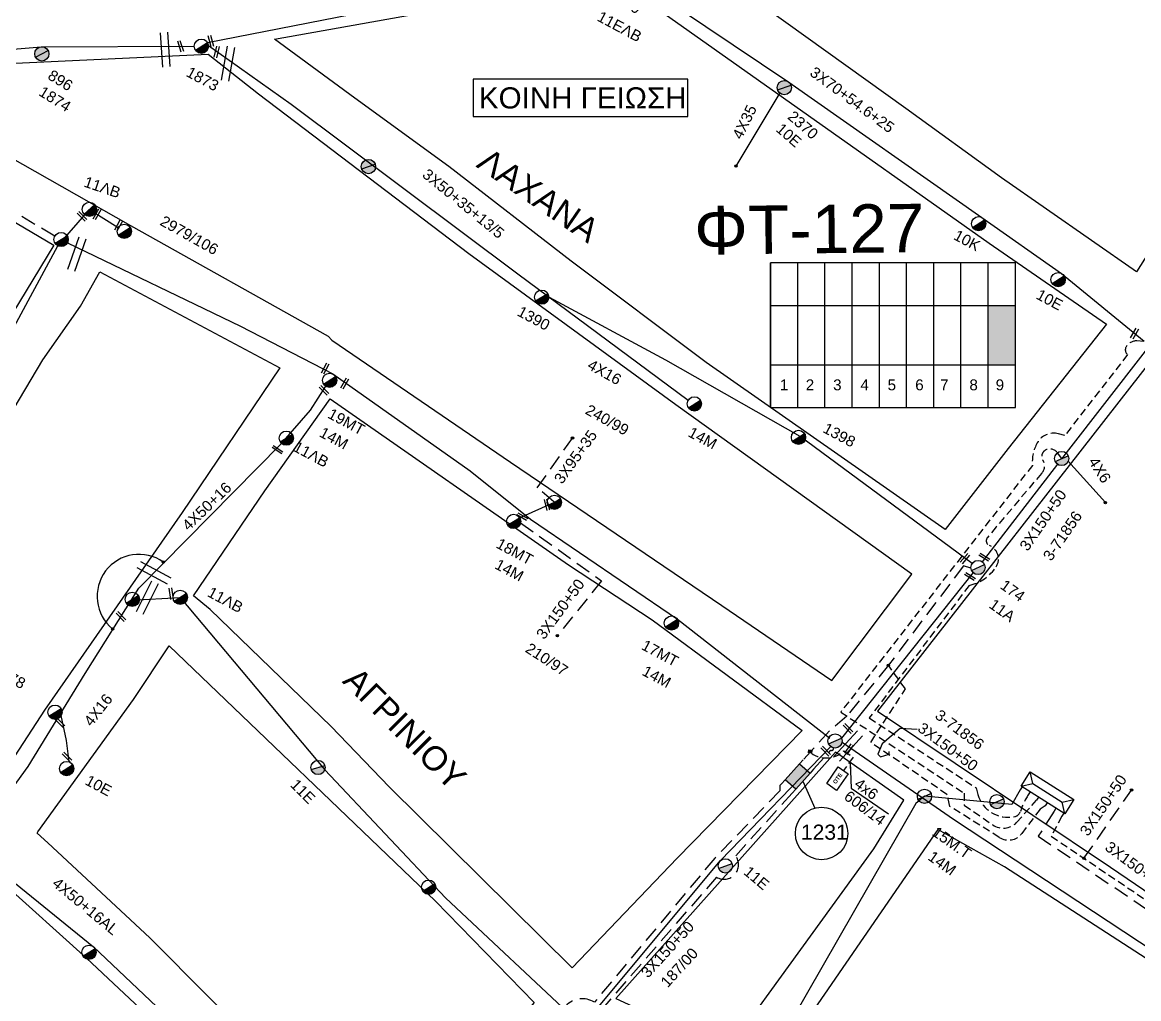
# Model space of a CAD drawing. Header units: millimetres. Extents: x 6950 to 9601, y 853 to 1951.
# Drawn here: x 7105.3 to 7290.1, y 1161.5 to 1323.1 of the extents above; entities that cross this region are included whole.
import ezdxf
from ezdxf.enums import TextEntityAlignment as Align

# ---------------------------------------------------------------- set-up
doc = ezdxf.new("R2010")
doc.units = ezdxf.units.MM
doc.linetypes.add('DASHED', pattern=[19.05, 12.7, -6.35])
for name, color, linetype in [('Link Box 4 Διευθύνσεων', 7, 'Continuous'), ('Pillar OTE', 7, 'Continuous'), ('Άγνωστα', 7, 'Continuous'), ('Ασφαλειοκιβώτια Χ.Τ 9 αναχωρήσεων', 7, 'Continuous'), ('Γυμνά εναέρια ΧΤ και ΦΟΠ (3Φ)   4x50+16AL', 7, 'Continuous'), ('Εναέρια παροχή ΧΤ 4x16', 7, 'SYN_LINE'), ('Επιγραφές - Σχήματα', 7, 'Continuous'), ('Καλώδια ΧΤ   3x150AL+50XLPE', 7, 'DASHED'), ('Μηχανική τομή', 7, 'Continuous'), ('Στύλος Ξύλινος', 7, 'Continuous'), ('Στύλος Ξύλινος @ 1', 7, 'Continuous'), ('Στύλος ΦΜ', 7, 'Continuous'), ('Στύλος ΦΜ @ 1', 7, 'Continuous'), ('Συνδέσεις', 7, 'Continuous'), ('Συνεστραμμένα ΧΤ   3x70+54.6+25 AL', 7, 'SYN_LINE'), ('Τομή', 7, 'Continuous'), ('Υποσταθμός πόλεως', 7, 'Continuous'), ('Υπόβαθρο ΔΕΗ', 7, 'Continuous'), ('Υπόγεια καλώδια Παροχών ΧΤ   4x6', 7, 'DASHED')]:
    doc.layers.add(name, color=color, linetype=linetype)
doc.styles.add('Annotative', font='ARIAL.TTF')
doc.styles.add('arial', font='ARIAL.TTF')
doc.styles.get("Standard").update_dxf_attribs({"font": 'ARIAL.TTF'})
doc.linetypes.add('SYN_LINE', pattern='A,0.5,-0.0001,["/\\/\\/\\/",Standard,S=0.1,R=0,X=0,Y=-0.05],-0.25', length=0.7501)
doc.dimstyles.new('ISO-25', dxfattribs={"dimtxt": 2.5, "dimasz": 2.5, "dimexe": 1.25, "dimexo": 0.625, "dimtad": 1, "dimtxsty": 'Standard', "dimcen": 2.5, "dimadec": 0, "dimazin": 0, "dimtfac": 1, "dimtmove": 0, "dimatfit": 3, "dimfxl": 1, "dimarcsym": 0})

# ---------------------------------------------------------------- blocks, each defined once
blk = doc.blocks.new('ΜΗΧΑΝΙΚΗ ΤΟΜΗ')
at = {"layer": 'Μηχανική τομή', "ltscale": 40}
for p, q in [((-1.89, 0.78), (1.89, 0.78)), ((1.89, 0), (-1.89, 0))]:
    blk.add_line(p, q, dxfattribs=at)
blk = doc.blocks.new('ΤΟΜΗ')
at = {"layer": 'Τομή', "ltscale": 40}
for p, q in [((-5.68, 0), (5.68, 0)), ((5.68, -2.33), (-5.68, -2.33))]:
    blk.add_line(p, q, dxfattribs=at)
blk = doc.blocks.new('ΥΠΑΡΧΩΝ ΤΣΙΜΕΝΤΕΝΙΟΣ ΣΤΥΛΟΣ')
at = {"layer": 'Στύλος ΦΜ'}
blk.add_hatch(color=7, dxfattribs=at).paths.add_polyline_path([(-1.29, -2.28, 0.574793), (2.62, 0, 0.268822), (1.3, 2.27)])
at = {"layer": 'Στύλος ΦΜ', "color": 7}
blk.add_line((-1.29, -2.28), (1.3, 2.27), dxfattribs=at)
blk.add_circle((0, 0), 2.62, dxfattribs=at)
at = {"layer": 'Στύλος ΦΜ', "flags": 4}
for tag, p in [('ΑΡΙΘΜΟΣ', (-4.68, 8.05)), ('ΤΥΠΟΣ', (-4.91, 3.03))]:
    blk.add_attdef(tag, p, '', height=4, dxfattribs=at)
blk = doc.blocks.new('ΥΠΑΡΧΩΝ ΞΥΛΙΝΟΣ ΣΤΥΛΟΣ')
at = {"layer": 'Στύλος Ξύλινος'}
h = blk.add_hatch(color=7, dxfattribs=at)
h.paths.add_polyline_path([(-2.62, 0, 0.270008), (-1.29, -2.28), (1.3, 2.27, 0.576266)])
h.paths.add_polyline_path([(-1.29, -2.28, 0.574793), (2.62, 0, 0.268822), (1.3, 2.27)])
at = {"layer": 'Στύλος Ξύλινος', "color": 7}
blk.add_line((-1.29, -2.28), (1.3, 2.27), dxfattribs=at)
blk.add_circle((0, 0), 2.62, dxfattribs=at)
at = {"layer": 'Στύλος Ξύλινος', "flags": 4}
for tag, p in [('ΑΡΙΘΜΟΣ', (-4.91, 8.6)), ('ΤΥΠΟΣ', (-4.85, 3.39))]:
    blk.add_attdef(tag, p, '', height=4, dxfattribs=at)
blk = doc.blocks.new('LINK BOX 4 ΑΝΑΧΩΡΗΣΕΩΝ')
at = {"layer": 'Link Box 4 Διευθύνσεων', "ltscale": 40}
blk.add_hatch(color=256, dxfattribs=at).paths.add_polyline_path([(-3.54, 0), (-3.54, -4.67), (3.54, -4.67), (3.54, 0)])
for p, q in [((-3.54, 0), (-5.33, 0)), ((5.33, 0), (3.54, 0)), ((-3.54, -4.67), (-5.33, -4.67)), ((5.33, -4.67), (3.54, -4.67))]:
    blk.add_line(p, q, dxfattribs=at)
blk.add_lwpolyline([(-3.54, -4.67), (-3.54, 0), (3.54, 0), (3.54, -4.67)], close=True, dxfattribs=at)
blk = doc.blocks.new('ΥΠΟΣΤΑΘΜΟΣ ΠΟΛΕΩΣ 6 ΑΝΑΧΩΡΗΣΕΩΝ')
at = {"layer": 'Υποσταθμός πόλεως', "linetype": 'Continuous', "ltscale": 40}
for p, q in [((-8.18, -2.82), (-8.18, -4)), ((-5.01, -2.82), (-5.01, -4)), ((-1.74, -2.82), (-1.74, -4)), ((1.65, -2.82), (1.65, -4)), ((5.07, -2.82), (5.07, -4)), ((8.16, -2.82), (8.16, -4))]:
    blk.add_line(p, q, dxfattribs=at)
blk.add_lwpolyline([(-8.57, 2.82), (8.57, 2.82), (8.57, -2.82), (-8.57, -2.82)], close=True, dxfattribs=at)
for points in [[(-5.75, 0), (-8.57, 2.82)], [(5.75, 0), (8.57, 2.82)], [(-8.57, -2.82), (-5.75, 0)], [(-5.75, 0), (5.75, 0)], [(8.57, -2.82), (5.75, 0)]]:
    blk.add_lwpolyline(points, dxfattribs=at)
at = {"layer": 'Υποσταθμός πόλεως', "linetype": 'SYN_LINE', "ltscale": 40, "flags": 1}
for tag, p in [('ΜΕΤΑΣΧΗΜΑΤΙΣΜΟΣ', (9.64, 1.91)), ('ΙΣΧΥΣ', (9.62, -0.89)), ('ΑΡΙΘΜΟΣ', (9.74, -3.61))]:
    blk.add_attdef(tag, p, '', height=1.8, dxfattribs=at)
blk = doc.blocks.new('ΑΣΦΑΛΕΙΟΚΙΒΩΤΙΟ ΥΠΟΣΤΑΘΜΟΥ 9 ΑΝΑΧΩΡΗΣΕΩΝ')
at = {"layer": 'Ασφαλειοκιβώτια Χ.Τ 9 αναχωρήσεων', "ltscale": 40}
for p, q in [((-23.8, 40.36), (24.02, 40.36)), ((-9.72, 40.36), (-9.72, -40.64)), ((9.94, 40.36), (9.94, -40.64)), ((-23.8, 31.36), (24.02, 31.36)), ((-23.8, 22.36), (24.02, 22.36)), ((-23.8, 13.36), (24.02, 13.36)), ((-23.8, 4.36), (24.02, 4.36)), ((-23.8, -4.64), (24.02, -4.64)), ((-23.8, -13.64), (24.02, -13.64)), ((-23.8, -22.64), (24.02, -22.64)), ((-23.8, -31.64), (24.02, -31.64))]:
    blk.add_line(p, q, dxfattribs=at)
at = {"layer": 'Ασφαλειοκιβώτια Χ.Τ 9 αναχωρήσεων'}
blk.add_lwpolyline([(-23.8, -40.64), (24.02, -40.64), (24.02, 40.36), (-23.8, 40.36)], close=True, dxfattribs=at)
for s, p in [('1', (-18.12, 37.3)), ('2', (-18.12, 28.73)), ('3', (-18.12, 19.66)), ('4', (-18.12, 10.64)), ('5', (-18.12, 1.63)), ('6', (-18.12, -7.51)), ('7', (-18.12, -15.75)), ('8', (-18.12, -25.44)), ('9', (-18.12, -34.13))]:
    blk.add_text(s, height=3.6, rotation=270, dxfattribs=at).set_placement(p)
at = {"layer": 'Ασφαλειοκιβώτια Χ.Τ 9 αναχωρήσεων', "ltscale": 40}
for tag, height, p in [('ΟΝΟΜΑ', 5, (-0.16, 44.31)), ('ΚΕΙΜΕΝΟ 1', 2, (17.06, 35.59)), ('ΚΕΙΜΕΝΟ 2', 2, (17.06, 26.88)), ('ΚΕΙΜΕΝΟ 3', 2, (17.06, 17.69)), ('ΚΕΙΜΕΝΟ 4', 2, (17.06, 8.71)), ('ΚΕΙΜΕΝΟ 5', 2, (17.06, -0.13)), ('ΚΕΙΜΕΝΟ 6', 2, (17.06, -9.05)), ('ΚΕΙΜΕΝΟ 7', 2, (17.06, -18.13)), ('ΚΕΙΜΕΝΟ 8', 2, (17.06, -26.85)), ('ΚΕΙΜΕΝΟ 9', 2, (17.06, -35.99)), ('ΣΧ', 2, (-0.1, -42.64))]:
    blk.add_attdef(tag, text='', height=height, dxfattribs=at).set_placement(p, align=Align.MIDDLE_CENTER)
blk = doc.blocks.new('_ΣΥΝΔΕΣΗ')
at = {"layer": 'Συνδέσεις', "linetype": 'SYN_LINE', "ltscale": 40}
blk.add_hatch(color=256, dxfattribs=at).paths.add_polyline_path([(0.5, -0.01, 1), (-0.5, -0.01, 1)])
at = {"layer": 'Συνδέσεις'}
blk.add_circle((0, -0.01), 0.5, dxfattribs=at)
blk = doc.blocks.new('PILLAR ΟΤΕ')
at = {"layer": 'Pillar OTE', "ltscale": 40}
blk.add_lwpolyline([(-3.31, 2.02), (3.39, 2.02), (3.39, -1.99), (-3.31, -1.99)], close=True, dxfattribs=at)
at = {"layer": 'Pillar OTE', "insert": (-1.81, 0.71), "char_height": 1.3575, "width": 109.961, "attachment_point": 1}
blk.add_mtext('{\\fArial|b1|i0|c161|p34;OTE}', dxfattribs=at)
blk = doc.blocks.new('TSONTA XT1')
at = {"ltscale": 40}
h = blk.add_hatch(color=256, dxfattribs=at)
h.dxf.hatch_style = 1
h.paths.add_polyline_path([(595.96, 2487.66), (597.07, 2488.77), (595.96, 2489.87), (594.85, 2488.77)])
blk.add_lwpolyline([(594.85, 2488.77), (595.96, 2489.87), (597.07, 2488.77), (595.96, 2487.66)], close=True, dxfattribs=at)

msp = doc.modelspace()

# ---------------------------------------------------------------- hatches: boundary and pattern name
at = {"layer": 'Ασφαλειοκιβώτια Χ.Τ 9 αναχωρήσεων', "ltscale": 40}
for color in [27, 85, 30, 62, 173, 1]:
    msp.add_hatch(color=color, dxfattribs=at).paths.add_polyline_path([(7265.14, 1266.39), (7269.64, 1266.39), (7269.64, 1276.22), (7265.14, 1276.22)])

# ---------------------------------------------------------------- linework, layer by layer
at = {"layer": 'Άγνωστα', "color": 1}
for points in [[(7215.49, 1260.49), (7187.32, 1281.4), (7149.78, 1309.48), (7136.12, 1319.18)], [(7262.51, 1233.56), (7234.01, 1254.54), (7211.78, 1267.17), (7192.55, 1277.53)]]:
    msp.add_lwpolyline(points, dxfattribs=at)
at = {"layer": 'Άγνωστα', "color": 30, "linetype": 'DASHED', "ltscale": 0.2}
msp.add_lwpolyline([(7110.69, 1287.7), (7093.37, 1297.88), (7085.06, 1282.99)], dxfattribs=at)
at = {"layer": 'Άγνωστα', "color": 30}
for points in [[(7069.89, 1218.65), (7091.25, 1249.56), (7096.22, 1257.48), (7100.17, 1265.76), (7111.18, 1286.1), (7116.41, 1292.12)], [(7116.41, 1292.12), (7121.19, 1289.12)]]:
    msp.add_lwpolyline(points, dxfattribs=at)
at = {"layer": 'Άγνωστα', "color": 2}
msp.add_lwpolyline([(7112.77, 1286.58), (7141.39, 1272.77), (7156.7, 1264.9), (7179.4, 1248.84), (7189.4, 1240.87), (7213.73, 1224.3), (7238.92, 1204.66), (7238.92, 1204.66)], dxfattribs=at)
at = {"layer": 'Άγνωστα', "color": 30, "linetype": 'DASHED', "ltscale": 0.1}
msp.add_lwpolyline([(7290.93, 1270.28), (7289.77, 1270.35, 0.289603), (7287.96, 1269.35, 0.36446), (7288.22, 1268.09), (7277.84, 1254.73), (7276.78, 1255, 0.341304), (7273.27, 1253.49, 0.148039), (7272.46, 1249.76), (7240.74, 1208.96), (7261.15, 1195.56), (7261.15, 1193.57), (7265.89, 1190.31, 0.363378), (7269.85, 1190.68), (7273.16, 1194.37)], format="xyb", dxfattribs=at)
at = {"layer": 'Άγνωστα', "color": 173}
for points in [[(7291.15, 1268.68), (7278.04, 1251.82)], [(7276.61, 1249.96), (7264.16, 1233.83)]]:
    msp.add_lwpolyline(points, dxfattribs=at)
at = {"layer": 'Άγνωστα', "color": 27}
msp.add_lwpolyline([(7097.18, 1187.41), (7106.27, 1199.94), (7115.69, 1215.33), (7124.58, 1229.48), (7148.17, 1253.32), (7153, 1258.89), (7155.53, 1262.86)], dxfattribs=at)
at = {"layer": 'Άγνωστα', "color": 2, "linetype": 'DASHED', "ltscale": 0.2}
for points in [[(7193.27, 1243.74), (7190.5, 1246.05), (7196.36, 1254.28)], [(7187.76, 1240.26), (7201.14, 1230.69), (7193.86, 1221.58)]]:
    msp.add_lwpolyline(points, dxfattribs=at)
at = {"layer": 'Άγνωστα', "color": 173, "linetype": 'DASHED', "ltscale": 0.1}
for points in [[(7278.04, 1251.82), (7277.32, 1250.9), (7276.61, 1251.84, 0.357587), (7274.68, 1252.32, 0.45822), (7274.21, 1250.57, -0.373843), (7273.95, 1248.42), (7266.49, 1239.58)], [(7266.49, 1239.58), (7265.03, 1237.84, 0.510084), (7265.36, 1236.5, -0.470641), (7266.47, 1233, -0.199614), (7262.01, 1229.92), (7245.45, 1207.98), (7263.16, 1196.42), (7263.46, 1195.33, 0.397142), (7269.53, 1191.66, 0.26964), (7270.47, 1192.51, -0.072995), (7271.78, 1195.24, -3.255005)]]:
    msp.add_lwpolyline(points, format="xyb", dxfattribs=at)
at = {"layer": 'Άγνωστα', "color": 27, "linetype": 'DASHED', "ltscale": 0.1}
msp.add_lwpolyline([(7277.34, 1191.72), (7275.58, 1188.41), (7293.8, 1176.15), (7311.77, 1202.12, -0.534664), (7315.4, 1207.36), (7326.54, 1223.47), (7310.81, 1234.1)], format="xyb", dxfattribs=at)
at = {"layer": 'Άγνωστα', "color": 1, "linetype": 'DASHED', "ltscale": 0.2}
msp.add_lwpolyline([(7262.3, 1232.74), (7261.07, 1233.16), (7248.64, 1216.69), (7241.74, 1208.3), (7238.9, 1205.85), (7234.53, 1201.05)], dxfattribs=at)
at = {"layer": 'Άγνωστα', "color": 1, "linetype": 'Continuous', "ltscale": 0.2}
msp.add_lwpolyline([(7262.66, 1232.02), (7240.89, 1204.65)], dxfattribs=at)
at = {"layer": 'Άγνωστα', "color": 151}
for points in [[(7123.33, 1227.49), (7131.44, 1227.93), (7155.36, 1199.41), (7175.32, 1178.24), (7197.34, 1157.59)], [(7199.27, 1158.56), (7220.86, 1184.38), (7220.86, 1184.38), (7239.11, 1203.24), (7239.11, 1203.24)]]:
    msp.add_lwpolyline(points, dxfattribs=at)
at = {"layer": 'Άγνωστα', "color": 1, "linetype": 'DASHED', "ltscale": 0.1}
msp.add_lwpolyline([(7274.6, 1193.46), (7273.73, 1192.9), (7270.73, 1188.89, -0.397482), (7266.99, 1188.23), (7258.8, 1193.36), (7258.33, 1195.34), (7245.7, 1203.94), (7251.45, 1212.78), (7248.64, 1216.69)], format="xyb", dxfattribs=at)
at = {"layer": 'Άγνωστα', "color": 27, "linetype": 'DASHED', "ltscale": 0.2}
msp.add_lwpolyline([(7281, 1184.76), (7288.86, 1196.06)], dxfattribs=at)
at = {"layer": 'Άγνωστα', "color": 85}
msp.add_lwpolyline([(7254.3, 1194.77), (7253.16, 1193.85), (7232.66, 1158.02), (7255.21, 1139.11), (7284.72, 1128.17), (7313.71, 1108.42), (7334.84, 1086.09)], dxfattribs=at)
at = {"layer": 'Άγνωστα'}
msp.add_circle((7237.58, 1188.87), 4.34, dxfattribs=at)
at = {"layer": 'Γυμνά εναέρια ΧΤ και ΦΟΠ (3Φ)   4x50+16AL', "color": 62, "linetype": 'DASHED', "ltscale": 0.2}
msp.add_lwpolyline([(7276.04, 1192.54), (7273.43, 1188.41), (7292.76, 1175.43), (7291.32, 1172.48), (7291.65, 1172.25, -0.156981), (7294.02, 1169.1, -0.156981)], format="xyb", dxfattribs=at)
at = {"layer": 'Γυμνά εναέρια ΧΤ και ΦΟΠ (3Φ)   4x50+16AL', "color": 27, "ltscale": 40}
msp.add_lwpolyline([(7097.66, 1185.82), (7117.08, 1170.13), (7133.78, 1154.29), (7143.43, 1145.14), (7152.94, 1136.2), (7152.94, 1136.2), (7168.11, 1125.42)], dxfattribs=at)
at = {"layer": 'Εναέρια παροχή ΧΤ 4x16', "color": 27, "ltscale": 20}
msp.add_lwpolyline([(7113.07, 1200.71), (7112.64, 1204.25), (7111.76, 1208.38)], dxfattribs=at)
at = {"layer": 'Επιγραφές - Σχήματα', "color": 190}
msp.add_lwpolyline([(7179.92, 1307.48), (7215.43, 1307.48), (7215.43, 1313.65), (7179.92, 1313.65)], close=True, dxfattribs=at)
at = {"layer": 'Επιγραφές - Σχήματα'}
for points in [[(7253.39, 1206.08), (7250.57, 1206.22), (7247.61, 1203.68), (7246.91, 1201.99), (7247.33, 1201.57), (7248.74, 1201.99), (7248.74, 1202.41)], [(7234.48, 1197.51), (7236.46, 1193.06)]]:
    msp.add_lwpolyline(points, dxfattribs=at)
msp.add_arc((7124.62, 1228.11), 6.93, 54.6625, 231.012, dxfattribs=at)
at = {"layer": 'Καλώδια ΧΤ   3x150AL+50XLPE', "color": 2, "linetype": 'DASHED', "ltscale": 0.2}
for points in [[(7236.26, 1199.49), (7239.12, 1202.66, 0.714022), (7239.55, 1203.04)], [(7230.96, 1197.09), (7230.69, 1196.79), (7230.64, 1195.92), (7219.91, 1184.8), (7199.98, 1160.96, 0.798987), (7194.77, 1155.61), (7171.84, 1128.36, 0.687772), (7166.71, 1123.59)]]:
    msp.add_lwpolyline(points, format="xyb", dxfattribs=at)
at = {"layer": 'Καλώδια ΧΤ   3x150AL+50XLPE', "color": 151, "linetype": 'DASHED', "ltscale": 0.2}
msp.add_lwpolyline([(7232.69, 1195.53), (7223.36, 1185.16, -0.822402), (7220.19, 1181.64), (7200.27, 1158.72, 0.63326), (7197.41, 1159.37)], format="xyb", dxfattribs=at)
at = {"layer": 'Συνεστραμμένα ΧΤ   3x70+54.6+25 AL', "color": 1, "linetype": 'SYN_LINE', "ltscale": 20}
msp.add_lwpolyline([(7135.95, 1319.74), (7174.08, 1327.2), (7202.68, 1332.86)], dxfattribs=at)
at = {"layer": 'Συνεστραμμένα ΧΤ   3x70+54.6+25 AL', "color": 173, "linetype": 'SYN_LINE', "ltscale": 20}
msp.add_lwpolyline([(7204.67, 1331.62), (7232.14, 1313.18), (7264.12, 1290.77), (7277.3, 1281.52), (7290.97, 1270.34)], dxfattribs=at)
at = {"layer": 'Συνεστραμμένα ΧΤ   3x70+54.6+25 AL', "color": 85, "linetype": 'SYN_LINE', "ltscale": 20}
msp.add_lwpolyline([(7078.48, 1316.55), (7108.45, 1319.02), (7133.77, 1319.11)], dxfattribs=at)
at = {"layer": 'Συνεστραμμένα ΧΤ   3x70+54.6+25 AL', "color": 173, "linetype": 'SYN_LINE', "ltscale": 15}
msp.add_lwpolyline([(7230.64, 1311.37), (7223.41, 1299.28)], dxfattribs=at)
at = {"layer": 'Συνεστραμμένα ΧΤ   3x70+54.6+25 AL', "linetype": 'SYN_LINE', "ltscale": 10}
msp.add_lwpolyline([(7278.34, 1250.51), (7284.54, 1243.61)], dxfattribs=at)
at = {"layer": 'Συνεστραμμένα ΧΤ   3x70+54.6+25 AL', "color": 2, "linetype": 'SYN_LINE', "ltscale": 5}
msp.add_lwpolyline([(7187.61, 1241.11), (7193.36, 1243.66), (7193.27, 1243.74)], dxfattribs=at)
at = {"layer": 'Συνεστραμμένα ΧΤ   3x70+54.6+25 AL', "color": 62, "linetype": 'SYN_LINE', "ltscale": 20}
msp.add_lwpolyline([(7240.97, 1203.97), (7259.38, 1191.26), (7292.78, 1169.26)], dxfattribs=at)
at = {"layer": 'Συνεστραμμένα ΧΤ   3x70+54.6+25 AL', "color": 85, "linetype": 'SYN_LINE', "ltscale": 10}
msp.add_lwpolyline([(7270.45, 1196.09), (7269.05, 1193.64), (7254.61, 1195.02), (7254.3, 1194.77)], dxfattribs=at)
at = {"layer": 'Υπόβαθρο ΔΕΗ'}
for points in [[(7328.55, 1343.26), (7289.68, 1281.8), (7267.36, 1297.32), (7251.5, 1308.78), (7225.03, 1327.84), (7215.92, 1334.24), (7252.33, 1347.47), (7286.65, 1363.25), (7296.37, 1367.48), (7317.78, 1351.13), (7328.55, 1343.26)], [(7147.05, 1320.26), (7172.12, 1324.73), (7199.64, 1328.88), (7204.2, 1329.76), (7231.27, 1310.59), (7265.32, 1286.51), (7284.73, 1273.14), (7268.46, 1252.54), (7258.02, 1239.14), (7218.48, 1266.76), (7196.15, 1283.57), (7175.89, 1299.21), (7160.31, 1310.54), (7147.05, 1320.26)], [(7239.28, 1214.18), (7252.49, 1231.78), (7213.47, 1259.76), (7179.21, 1284.79), (7144.41, 1311.16), (7136.08, 1317.75), (7078.07, 1315.03), (7123.22, 1289.47), (7155.95, 1271.16), (7156.51, 1270.47), (7186.07, 1250.29), (7221.05, 1226.61), (7239.28, 1214.18)], [(7090.05, 1252.17), (7070.76, 1263.83), (7049.12, 1277.45), (7065.81, 1301.59), (7071.05, 1309.36), (7091.98, 1297.09), (7110.51, 1286.19), (7100.22, 1269.26), (7090.05, 1252.17)], [(7072.66, 1207.83), (7088.9, 1233.03), (7089.62, 1234.07), (7098.02, 1248.09), (7102.94, 1257.48), (7108.69, 1267.22), (7114.92, 1276.13), (7118.13, 1281.76), (7147.94, 1265.92), (7131.78, 1241.95), (7108.96, 1209.25), (7098.41, 1193.07), (7098.41, 1193.07), (7098.1, 1193.24), (7083.12, 1201.68), (7072.66, 1207.83)], [(7293.66, 1177.69), (7335.24, 1237.8), (7335.24, 1237.8), (7292.44, 1267.55), (7246.84, 1209.12), (7285.37, 1183.27), (7293.66, 1177.69)], [(7133.62, 1228.16), (7145.42, 1245.53), (7156.27, 1260.8), (7195.71, 1233.3), (7209.56, 1224.2), (7234.39, 1205.93), (7213.66, 1184.78), (7196.28, 1166.66), (7166.04, 1196.56), (7156.41, 1206.57), (7156.41, 1206.57), (7156.41, 1206.57), (7136.38, 1225.93), (7133.62, 1228.16)], [(7107.9, 1189.14), (7123.69, 1211.01), (7129.59, 1219.92), (7173.68, 1177.69), (7173.68, 1177.69), (7173.68, 1177.69), (7173.68, 1177.69), (7190.04, 1160.91), (7165.57, 1132.24), (7126.39, 1171.62), (7109.54, 1187.33), (7107.75, 1188.92), (7107.9, 1189.14)], [(7203.52, 1161.57), (7222.06, 1153), (7246.22, 1186.32), (7251.17, 1194.39), (7239.87, 1202.33), (7203.52, 1161.57)], [(7242.45, 1196.37), (7248.63, 1192.1)], [(7334.18, 1095.92), (7351.11, 1115.95), (7358.13, 1124.26), (7314.73, 1153.03), (7267.85, 1183.35), (7256.84, 1189.51), (7235.14, 1158.02), (7298.95, 1123.82), (7319.55, 1107.59), (7334.18, 1095.92)], [(7047.86, 1101.64), (7075.26, 1140.2), (7093.96, 1167.4), (7101.97, 1180.84), (7115.91, 1168.26), (7131.99, 1153.2), (7113.71, 1137.19), (7109.29, 1131.94), (7095.43, 1112.25), (7083.56, 1096.51), (7073.25, 1082.67), (7053.08, 1097.48), (7047.86, 1101.64)]]:
    msp.add_lwpolyline(points, dxfattribs=at)
at = {"layer": 'Υπόγεια καλώδια Παροχών ΧΤ   4x6', "color": 1, "linetype": 'DASHED', "ltscale": 0.1}
msp.add_lwpolyline([(7235.89, 1202.16, 0.36752), (7241.26, 1202.57), (7242.78, 1201.51), (7241.22, 1199.3)], format="xyb", dxfattribs=at)

# ---------------------------------------------------------------- block references
at = {"layer": 'Link Box 4 Διευθύνσεων', "xscale": 0.4999999999999999, "yscale": 0.4999999999999999, "zscale": 0.4999999999999999, "rotation": 48}
msp.add_blockref('LINK BOX 4 ΑΝΑΧΩΡΗΣΕΩΝ', (7232.74, 1199.07), dxfattribs=at)
at = {"layer": 'Pillar OTE', "xscale": 0.4999999999999999, "yscale": 0.4999999999999999, "zscale": 0.4999999999999999, "rotation": 54.89991075749536}
msp.add_blockref('PILLAR ΟΤΕ', (7240.2, 1197.91), dxfattribs=at)
at = {"layer": 'Ασφαλειοκιβώτια Χ.Τ 9 αναχωρήσεων', "color": 173, "ltscale": 40, "xscale": 0.5, "yscale": 0.5, "zscale": 0.5, "rotation": 90}
msp.add_blockref('ΑΣΦΑΛΕΙΟΚΙΒΩΤΙΟ ΥΠΟΣΤΑΘΜΟΥ 9 ΑΝΑΧΩΡΗΣΕΩΝ', (7249.32, 1271.25), dxfattribs=at)
at = {"layer": 'Μηχανική τομή'}
for p, xscale, yscale, zscale, rotation in [((7136.32, 1319.91), 0.4999999999999999, 0.4999999999999999, 0.4999999999999999, 285.3268898675052), ((7131.32, 1319.05), 0.4999999999999999, 0.4999999999999999, 0.4999999999999999, 287.8886650906091), ((7137.27, 1318.21), 0.4999999999999999, 0.4999999999999999, 0.4999999999999999, 256.3269733375404), ((7115.05, 1290.84), 0.5, 0.5, 0.5, 314.4116763487705), ((7117.49, 1291.4), 0.4999999999999999, 0.4999999999999999, 0.4999999999999999, 241.0536842134792), ((7121.07, 1289.54), 0.4999999999999999, 0.4999999999999999, 0.4999999999999999, 241.0536842134792), ((7289.19, 1271.66), 0.4999999999999998, 0.4999999999999998, 0.4999999999999998, 240.3140535243505), ((7155.26, 1265.88), 0.4999999999999999, 0.4999999999999999, 0.4999999999999999, 241.0536842134792), ((7158.49, 1263.4), 0.4999999999999999, 0.4999999999999999, 0.4999999999999999, 241.0536842134792), ((7155.07, 1262.04), 0.5, 0.5, 0.5, 314.4116763487705), ((7147.44, 1252.2), 0.4999999999999999, 0.4999999999999999, 0.4999999999999999, 327.7791105842544), ((7191.94, 1243.22), 0.4999999999999999, 0.4999999999999999, 0.4999999999999999, 284.8410513651025), ((7187.93, 1241.11), 0.5, 0.5, 0.5, 328.8551812682033), ((7261.14, 1234.47), 0.4999999999999999, 0.4999999999999999, 0.4999999999999999, 229.6885979634905), ((7264.41, 1234.4), 0.5, 0.5, 0.5, 328.8551812682033), ((7262.03, 1231.22), 0.5, 0.5, 0.5, 328.8551812682033), ((7129.75, 1228.51), 0.4999999999999999, 0.4999999999999999, 0.4999999999999999, 278.3215695490634), ((7121.49, 1224.64), 0.5, 0.5, 0.5, 314.4116763487705), ((7111.39, 1207.06), 0.5, 0.5, 0.5, 314.4116763487705), ((7241.8, 1206.11), 0.5, 0.5, 0.5, 314.4116763487705), ((7238.11, 1202.36), 0.5, 0.5, 0.5, 314.4116763487705), ((7241.95, 1202.92), 0.5, 0.5, 0.5, 235.1383027284685), ((7112.56, 1201.39), 0.5, 0.5, 0.5, 314.4116763487705)]:
    msp.add_blockref('ΜΗΧΑΝΙΚΗ ΤΟΜΗ', p, dxfattribs=dict(at, xscale=xscale, yscale=yscale, zscale=zscale, rotation=rotation))
at = {"layer": 'Στύλος Ξύλινος @ 1', "ltscale": 40}
ref = msp.add_blockref('ΥΠΑΡΧΩΝ ΞΥΛΙΝΟΣ ΣΤΥΛΟΣ', (7108.54, 1317.84), dxfattribs=dict(at, xscale=0.4499999999998182, yscale=0.4499999999998182, zscale=0.4499999999998182, rotation=328.3663296029525))
ref.add_attrib('ΤΥΠΟΣ', '896', (7109.36, 1313.8), dxfattribs={"layer": 'Στύλος Ξύλινος', "height": 1.8, "rotation": 328.3663, "flags": 4})
ref.add_attrib('ΑΡΙΘΜΟΣ', '1874', (7107.87, 1311.08), dxfattribs={"layer": 'Στύλος Ξύλινος', "height": 1.8, "rotation": 328.3663, "flags": 4})
ref = msp.add_blockref('ΥΠΑΡΧΩΝ ΞΥΛΙΝΟΣ ΣΤΥΛΟΣ', (7231.41, 1312.26), dxfattribs=dict(at, xscale=0.4499999999998182, yscale=0.4499999999998182, zscale=0.4499999999998182, rotation=318.8586543949289))
ref.add_attrib('ΤΥΠΟΣ', '2370', (7231.81, 1307.24), dxfattribs={"layer": 'Στύλος Ξύλινος', "height": 1.8, "rotation": 318.8587, "flags": 4})
ref.add_attrib('ΑΡΙΘΜΟΣ', '10Ε', (7229.88, 1305.18), dxfattribs={"layer": 'Στύλος Ξύλινος', "height": 1.8, "rotation": 318.8587, "flags": 4})
at = {"layer": 'Στύλος Ξύλινος @ 1', "ltscale": 40, "xscale": 0.4499999999998182, "yscale": 0.4499999999998182, "zscale": 0.4499999999998182, "rotation": 318.8586543949289}
msp.add_blockref('ΥΠΑΡΧΩΝ ΞΥΛΙΝΟΣ ΣΤΥΛΟΣ', (7162.59, 1299.2), dxfattribs=at)
at = {"layer": 'Στύλος ΦΜ @ 1', "ltscale": 40}
ref = msp.add_blockref('ΥΠΑΡΧΩΝ ΤΣΙΜΕΝΤΕΝΙΟΣ ΣΤΥΛΟΣ', (7203.71, 1332.31), dxfattribs=dict(at, xscale=0.449999999999818, yscale=0.449999999999818, zscale=0.449999999999818, rotation=331.8060337909106))
ref.add_attrib('ΤΥΠΟΣ', '2869', (7202.12, 1327), dxfattribs={"layer": 'Στύλος ΦΜ', "height": 1.8, "rotation": 331.806, "flags": 4})
ref.add_attrib('ΑΡΙΘΜΟΣ', '11EΛB', (7200.28, 1323.42), dxfattribs={"layer": 'Στύλος ΦΜ', "height": 1.8, "rotation": 331.806, "flags": 4})
ref = msp.add_blockref('ΥΠΑΡΧΩΝ ΤΣΙΜΕΝΤΕΝΙΟΣ ΣΤΥΛΟΣ', (7134.95, 1319.11), dxfattribs=dict(at, xscale=0.449999999999818, yscale=0.449999999999818, zscale=0.449999999999818, rotation=331.8060337909106))
ref.add_attrib('ΤΥΠΟΣ', '1873', (7132.26, 1314.24), dxfattribs={"layer": 'Στύλος ΦΜ', "height": 1.8, "rotation": 331.806, "flags": 4})
ref = msp.add_blockref('ΥΠΑΡΧΩΝ ΤΣΙΜΕΝΤΕΝΙΟΣ ΣΤΥΛΟΣ', (7116.41, 1292.12), dxfattribs=dict(at, xscale=0.449999999999818, yscale=0.449999999999818, zscale=0.449999999999818, rotation=341.2358825960079))
ref.add_attrib('ΤΥΠΟΣ', '11ΛΒ', (7115.35, 1295.92), dxfattribs={"layer": 'Στύλος ΦΜ', "height": 1.8, "rotation": 341.2359, "flags": 4})
ref = msp.add_blockref('ΥΠΑΡΧΩΝ ΤΣΙΜΕΝΤΕΝΙΟΣ ΣΤΥΛΟΣ', (7263.56, 1289.74), dxfattribs=dict(at, xscale=0.449999999999818, yscale=0.449999999999818, zscale=0.449999999999818, rotation=331.8060337909106))
ref.add_attrib('ΤΥΠΟΣ', '10Κ', (7259.26, 1287.25), dxfattribs={"layer": 'Στύλος ΦΜ', "height": 1.8, "rotation": 331.806, "flags": 4})
for p, xscale, yscale, zscale, rotation in [((7122.18, 1288.49), 0.449999999999818, 0.449999999999818, 0.449999999999818, 331.8060337909106), ((7111.73, 1287.14), 0.449999999999818, 0.449999999999818, 0.449999999999818, 331.8060337909106), ((7277.32, 1250.9), 0.4499999999998183, 0.4499999999998183, 0.4499999999998183, 323.0229810481194), ((7193.36, 1243.66), 0.449999999999818, 0.449999999999818, 0.449999999999818, 331.8060337909106), ((7123.5, 1227.6), 0.449999999999818, 0.449999999999818, 0.449999999999818, 331.8060337909106), ((7239.81, 1204.18), 0.4499999999998183, 0.4499999999998183, 0.4499999999998183, 323.0229810481194), ((7266.59, 1194.14), 0.4499999999998183, 0.4499999999998183, 0.4499999999998183, 323.0229810481194), ((7172.56, 1179.98), 0.449999999999818, 0.449999999999818, 0.449999999999818, 331.8060337909106), ((7116.34, 1169.21), 0.449999999999818, 0.449999999999818, 0.449999999999818, 331.8060337909106)]:
    msp.add_blockref('ΥΠΑΡΧΩΝ ΤΣΙΜΕΝΤΕΝΙΟΣ ΣΤΥΛΟΣ', p, dxfattribs=dict(at, xscale=xscale, yscale=yscale, zscale=zscale, rotation=rotation))
ref = msp.add_blockref('ΥΠΑΡΧΩΝ ΤΣΙΜΕΝΤΕΝΙΟΣ ΣΤΥΛΟΣ', (7276.72, 1280.5), dxfattribs=dict(at, xscale=0.449999999999818, yscale=0.449999999999818, zscale=0.449999999999818, rotation=331.8060337909106))
ref.add_attrib('ΤΥΠΟΣ', '10Ε', (7272.92, 1277.43), dxfattribs={"layer": 'Στύλος ΦΜ', "height": 1.8, "rotation": 331.806, "flags": 4})
ref = msp.add_blockref('ΥΠΑΡΧΩΝ ΤΣΙΜΕΝΤΕΝΙΟΣ ΣΤΥΛΟΣ', (7191.25, 1277.6), dxfattribs=dict(at, xscale=0.449999999999818, yscale=0.449999999999818, zscale=0.449999999999818, rotation=331.8060337909106))
ref.add_attrib('ΤΥΠΟΣ', '1390', (7187.05, 1274.64), dxfattribs={"layer": 'Στύλος ΦΜ', "height": 1.8, "rotation": 331.806, "flags": 4})
ref = msp.add_blockref('ΥΠΑΡΧΩΝ ΤΣΙΜΕΝΤΕΝΙΟΣ ΣΤΥΛΟΣ', (7156.16, 1263.85), dxfattribs=dict(at, xscale=0.449999999999818, yscale=0.449999999999818, zscale=0.449999999999818, rotation=331.8060337909106))
ref.add_attrib('ΤΥΠΟΣ', '19MT', (7155.69, 1257.72), dxfattribs={"layer": 'Στύλος ΦΜ', "height": 1.8, "rotation": 331.806, "flags": 4})
ref.add_attrib('ΑΡΙΘΜΟΣ', '14M', (7154.3, 1254.63), dxfattribs={"layer": 'Στύλος ΦΜ', "height": 1.8, "rotation": 331.806, "flags": 4})
ref = msp.add_blockref('ΥΠΑΡΧΩΝ ΤΣΙΜΕΝΤΕΝΙΟΣ ΣΤΥΛΟΣ', (7216.53, 1259.94), dxfattribs=dict(at, xscale=0.449999999999818, yscale=0.449999999999818, zscale=0.449999999999818, rotation=331.8060337909106))
ref.add_attrib('ΤΥΠΟΣ', '14M', (7215.32, 1254.65), dxfattribs={"layer": 'Στύλος ΦΜ', "height": 1.8, "rotation": 331.806, "flags": 4})
ref = msp.add_blockref('ΥΠΑΡΧΩΝ ΤΣΙΜΕΝΤΕΝΙΟΣ ΣΤΥΛΟΣ', (7233.76, 1254.39), dxfattribs=dict(at, xscale=0.449999999999818, yscale=0.449999999999818, zscale=0.449999999999818, rotation=331.8060337909106))
ref.add_attrib('ΤΥΠΟΣ', '1398', (7237.63, 1255.33), dxfattribs={"layer": 'Στύλος ΦΜ', "height": 1.8, "rotation": 331.806, "flags": 4})
ref = msp.add_blockref('ΥΠΑΡΧΩΝ ΤΣΙΜΕΝΤΕΝΙΟΣ ΣΤΥΛΟΣ', (7148.99, 1254.27), dxfattribs=dict(at, xscale=0.449999999999818, yscale=0.449999999999818, zscale=0.449999999999818, rotation=331.8060337909106))
ref.add_attrib('ΤΥΠΟΣ', '11ΛΒ', (7149.96, 1252.26), dxfattribs={"layer": 'Στύλος ΦΜ', "height": 1.8, "rotation": 331.806, "flags": 4})
ref = msp.add_blockref('ΥΠΑΡΧΩΝ ΤΣΙΜΕΝΤΕΝΙΟΣ ΣΤΥΛΟΣ', (7186.61, 1240.49), dxfattribs=dict(at, xscale=0.449999999999818, yscale=0.449999999999818, zscale=0.449999999999818, rotation=331.8060337909106))
ref.add_attrib('ΤΥΠΟΣ', '18MT', (7183.55, 1236.24), dxfattribs={"layer": 'Στύλος ΦΜ', "height": 1.8, "rotation": 331.806, "flags": 4})
ref.add_attrib('ΑΡΙΘΜΟΣ', '14M', (7183.33, 1232.8), dxfattribs={"layer": 'Στύλος ΦΜ', "height": 1.8, "rotation": 331.806, "flags": 4})
ref = msp.add_blockref('ΥΠΑΡΧΩΝ ΤΣΙΜΕΝΤΕΝΙΟΣ ΣΤΥΛΟΣ', (7263.47, 1232.87), dxfattribs=dict(at, xscale=0.4499999999998183, yscale=0.4499999999998183, zscale=0.4499999999998183, rotation=324.4634972923545))
ref.add_attrib('ΤΥΠΟΣ', '174', (7266.98, 1229.53), dxfattribs={"layer": 'Στύλος ΦΜ', "height": 1.8, "rotation": 324.4635, "flags": 4})
ref.add_attrib('ΑΡΙΘΜΟΣ', '11A', (7265.12, 1226.35), dxfattribs={"layer": 'Στύλος ΦΜ', "height": 1.8, "rotation": 324.4635, "flags": 4})
ref = msp.add_blockref('ΥΠΑΡΧΩΝ ΤΣΙΜΕΝΤΕΝΙΟΣ ΣΤΥΛΟΣ', (7131.44, 1227.93), dxfattribs=dict(at, xscale=0.449999999999818, yscale=0.449999999999818, zscale=0.449999999999818, rotation=331.8060337909106))
ref.add_attrib('ΤΥΠΟΣ', '11ΛΒ', (7135.78, 1228.19), dxfattribs={"layer": 'Στύλος ΦΜ', "height": 1.8, "rotation": 331.806, "flags": 4})
ref = msp.add_blockref('ΥΠΑΡΧΩΝ ΤΣΙΜΕΝΤΕΝΙΟΣ ΣΤΥΛΟΣ', (7212.73, 1223.68), dxfattribs=dict(at, xscale=0.449999999999818, yscale=0.449999999999818, zscale=0.449999999999818, rotation=331.8060337909106))
ref.add_attrib('ΤΥΠΟΣ', '17MT', (7207.6, 1219.43), dxfattribs={"layer": 'Στύλος ΦΜ', "height": 1.8, "rotation": 331.806, "flags": 4})
ref.add_attrib('ΑΡΙΘΜΟΣ', '14M', (7207.71, 1215.17), dxfattribs={"layer": 'Στύλος ΦΜ', "height": 1.8, "rotation": 331.806, "flags": 4})
ref = msp.add_blockref('ΥΠΑΡΧΩΝ ΤΣΙΜΕΝΤΕΝΙΟΣ ΣΤΥΛΟΣ', (7110.72, 1208.93), dxfattribs=dict(at, xscale=0.449999999999818, yscale=0.449999999999818, zscale=0.449999999999818, rotation=331.8060337909106))
ref.add_attrib('ΤΥΠΟΣ', '278', (7101.52, 1214.7), dxfattribs={"layer": 'Στύλος ΦΜ', "height": 1.8, "rotation": 331.806, "flags": 4})
ref.add_attrib('ΑΡΙΘΜΟΣ', '12A', (7099.18, 1212.3), dxfattribs={"layer": 'Στύλος ΦΜ', "height": 1.8, "rotation": 331.806, "flags": 4})
ref = msp.add_blockref('ΥΠΑΡΧΩΝ ΤΣΙΜΕΝΤΕΝΙΟΣ ΣΤΥΛΟΣ', (7112.64, 1199.61), dxfattribs=dict(at, xscale=0.449999999999818, yscale=0.449999999999818, zscale=0.449999999999818, rotation=331.8060337909106))
ref.add_attrib('ΤΥΠΟΣ', '10E', (7115.54, 1197.07), dxfattribs={"layer": 'Στύλος ΦΜ', "height": 1.8, "rotation": 331.806, "flags": 4})
ref = msp.add_blockref('ΥΠΑΡΧΩΝ ΤΣΙΜΕΝΤΕΝΙΟΣ ΣΤΥΛΟΣ', (7154.25, 1199.79), dxfattribs=dict(at, xscale=0.449999999999818, yscale=0.449999999999818, zscale=0.449999999999818, rotation=314.7782850240209))
ref.add_attrib('ΤΥΠΟΣ', '11E', (7149.53, 1196.8), dxfattribs={"layer": 'Στύλος ΦΜ', "height": 1.8, "rotation": 314.7783, "flags": 4})
ref = msp.add_blockref('ΥΠΑΡΧΩΝ ΤΣΙΜΕΝΤΕΝΙΟΣ ΣΤΥΛΟΣ', (7254.61, 1195.02), dxfattribs=dict(at, xscale=0.4499999999998183, yscale=0.4499999999998183, zscale=0.4499999999998183, rotation=324.4634972923545))
ref.add_attrib('ΤΥΠΟΣ', '15M.T', (7255.71, 1188.7), dxfattribs={"layer": 'Στύλος ΦΜ', "height": 1.8, "rotation": 324.4635, "flags": 4})
ref.add_attrib('ΑΡΙΘΜΟΣ', '14M', (7255.02, 1184.64), dxfattribs={"layer": 'Στύλος ΦΜ', "height": 1.8, "rotation": 324.4635, "flags": 4})
ref = msp.add_blockref('ΥΠΑΡΧΩΝ ΤΣΙΜΕΝΤΕΝΙΟΣ ΣΤΥΛΟΣ', (7221.65, 1183.51), dxfattribs=dict(at, xscale=0.449999999999818, yscale=0.449999999999818, zscale=0.449999999999818, rotation=319.8929371708518))
ref.add_attrib('ΤΥΠΟΣ', '11E', (7224.53, 1182.26), dxfattribs={"layer": 'Στύλος ΦΜ', "height": 1.8, "rotation": 319.8929, "flags": 4})
at = {"layer": 'Συνδέσεις', "xscale": 0.4, "yscale": 0.4, "zscale": 0.25}
for p in [(7223.41, 1299.28), (7196.36, 1254.28), (7284.54, 1243.61), (7128.63, 1233.77), (7120.26, 1222.72), (7193.86, 1221.58), (7248.64, 1216.69), (7288.87, 1196.06), (7281, 1184.76)]:
    msp.add_blockref('_ΣΥΝΔΕΣΗ', p, dxfattribs=at)
at = {"layer": 'Συνδέσεις', "xscale": 0.3075184835441075, "yscale": 0.3075184835441075, "zscale": 0.3075184835441075, "rotation": 37.51728546489296}
msp.add_blockref('TSONTA XT1', (7556.41, 483.78), dxfattribs=at)
at = {"layer": 'Τομή'}
for p, xscale, yscale, zscale, rotation in [((7129.53, 1318.59), 0.4999999999999994, 0.4999999999999994, 0.4999999999999994, 274.3136992195784), ((7139.92, 1316.1), 0.4999999999999993, 0.4999999999999993, 0.4999999999999993, 260.2075278073311), ((7114.89, 1284.52), 0.4999999999999994, 0.4999999999999994, 0.4999999999999994, 250.7530246771096), ((7126.82, 1231.48), 0.4999999999999994, 0.4999999999999994, 0.4999999999999994, 151.6893702596739), ((7126.52, 1227.61), 0.4999999999999995, 0.4999999999999995, 0.4999999999999995, 243.3552679096474), ((7242.44, 1202.95), 0.4999999999999994, 0.4999999999999994, 0.4999999999999994, 227.5852248693328)]:
    msp.add_blockref('ΤΟΜΗ', p, dxfattribs=dict(at, xscale=xscale, yscale=yscale, zscale=zscale, rotation=rotation))
at = {"layer": 'Υποσταθμός πόλεως', "xscale": 0.4999999999999998, "yscale": 0.4999999999999998, "zscale": 0.4999999999999998, "rotation": 327.6431121648064}
msp.add_blockref('ΥΠΟΣΤΑΘΜΟΣ ΠΟΛΕΩΣ 6 ΑΝΑΧΩΡΗΣΕΩΝ', (7274.97, 1195.59), dxfattribs=at)

# ---------------------------------------------------------------- texts
at = {"ltscale": 40, "attachment_point": 1, "style": 'arial'}
for s, insert, char_height, width, rotation in [('ΛΑXANA', (7182.52, 1302.54), 4, 94.4586, 325.5111), ('ΦT-127', (7216.43, 1292.62), 8, 46.4484, 0.6613), ('AΓPINIOΥ', (7160.95, 1216.76), 4, 94.4586, 314.9197)]:
    msp.add_mtext(s, dxfattribs=dict(at, insert=insert, char_height=char_height, width=width, rotation=rotation))
at = {"layer": 'Άγνωστα', "ltscale": 40, "char_height": 1.8, "width": 34.5395, "attachment_point": 1, "style": 'arial'}
for s, insert, rotation in [('3X70+54.6+25', (7236.53, 1315.86), 323.7236), ('4X35', (7222.71, 1304.35), 63.8002), ('3X50+35+13/5', (7172.49, 1299), 320.7349), ('2979/106', (7128.81, 1291.19), 330.7784), ('240/99', (7199.19, 1259.96), 330.7784), ('3X95+35', (7193.17, 1247.59), 54.3118), ('4Χ6', (7283.17, 1251.38), 302.6137), ('4X50+16', (7131.56, 1240.12), 44.0477), ('3X150+50', (7270.21, 1236.47), 55.5362), ('3-71856', (7274.09, 1234.82), 55.5362), ('3X150+50', (7190.2, 1221.89), 53.7445), ('210/97', (7189.37, 1220.52), 327.1551), ('3-71856', (7257.26, 1209.52), 323.4882), ('3X150+50', (7254.39, 1207.38), 323.4882), ('4x6', (7243.9, 1198.18), 323.4882), ('3X150+50', (7280.18, 1189.31), 55.5362), ('606/14', (7242.2, 1196.1), 323.4882), ('3X150+50', (7285.38, 1187.71), 323.4882), ('3X150+50', (7207.52, 1166.05), 47.5693), ('187/00', (7210.77, 1164.47), 47.5693)]:
    msp.add_mtext(s, dxfattribs=dict(at, insert=insert, rotation=rotation))
at = {"layer": 'Άγνωστα', "insert": (7234.15, 1190.34), "char_height": 2.5, "attachment_point": 1, "style": 'Annotative'}
msp.add_mtext_dynamic_manual_height_columns('1231', width=4.8079, gutter_width=12.5, heights=[0], dxfattribs=at)
at = {"layer": 'Γυμνά εναέρια ΧΤ και ΦΟΠ (3Φ)   4x50+16AL', "ltscale": 40, "insert": (7111.26, 1181.74), "char_height": 1.8, "width": 34.5395, "attachment_point": 1, "rotation": 320.4035, "style": 'arial'}
msp.add_mtext('4X50+16AL', dxfattribs=at)
at = {"layer": 'Εναέρια παροχή ΧΤ 4x16', "ltscale": 20, "char_height": 1.8, "width": 34.5395, "attachment_point": 1, "style": 'arial'}
for insert, rotation in [((7199.54, 1267.42), 330.7784), ((7115.34, 1207.55), 52.0993)]:
    msp.add_mtext('4X16', dxfattribs=dict(at, insert=insert, rotation=rotation))
at = {"layer": 'Επιγραφές - Σχήματα', "color": 190, "insert": (7180.87, 1312.31), "char_height": 3.5, "width": 35.1311, "attachment_point": 1}
msp.add_mtext('KOINH ΓΕΙΩΣΗ', dxfattribs=at)

# ---------------------------------------------------------------- leaders
at = {"layer": 'Επιγραφές - Σχήματα', "ltscale": 40}
msp.add_leader([(7242.33, 1200.6), (7242.45, 1196.37)], dimstyle='ISO-25', override={"dimasz": 1, "dimtad": 0}, dxfattribs=at)

doc.saveas('drawing.dxf')
